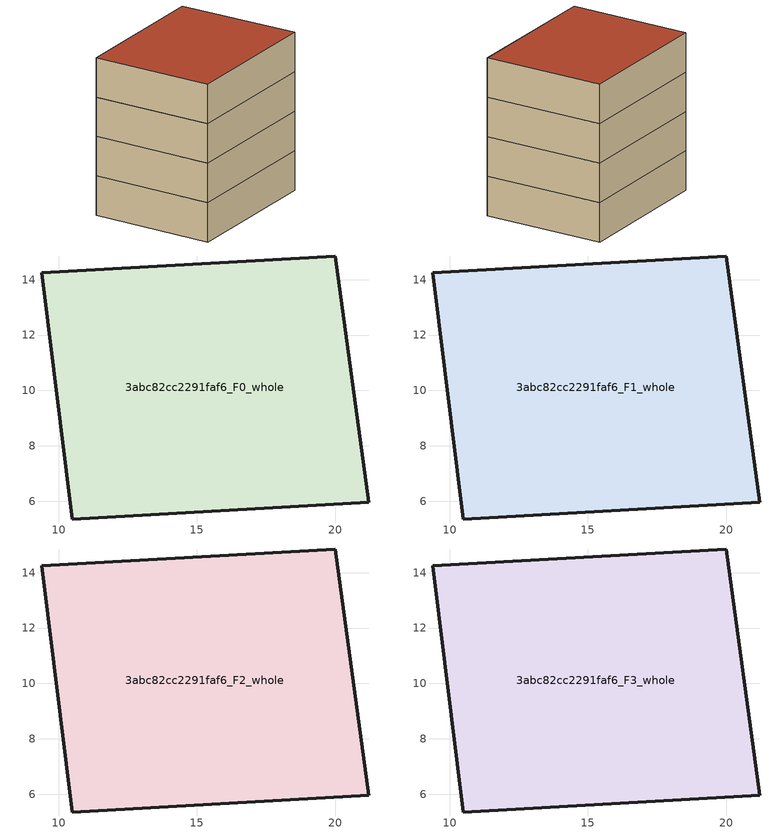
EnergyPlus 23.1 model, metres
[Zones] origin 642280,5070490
3abc82cc2291faf6_F0_whole
 floor ground (EU_floor_Construction): 20.01,14.86 21.2,5.95 10.5,5.35 9.4,14.26 z0
 wall outside (EU_wall_Construction): 21.2,5.95 20.01,14.86 9.4,14.26 10.5,5.35 21.2,5.95 z0:3
3abc82cc2291faf6_F1_whole
 floor to 3abc82cc2291faf6_F0_whole (EU_floor_Construction): 20.01,14.86 21.2,5.95 10.5,5.35 9.4,14.26 z3
 wall outside (EU_wall_Construction): 21.2,5.95 20.01,14.86 9.4,14.26 10.5,5.35 21.2,5.95 z3:6
3abc82cc2291faf6_F2_whole
 floor to 3abc82cc2291faf6_F1_whole (EU_floor_Construction): 20.01,14.86 21.2,5.95 10.5,5.35 9.4,14.26 z6
 wall outside (EU_wall_Construction): 21.2,5.95 20.01,14.86 9.4,14.26 10.5,5.35 21.2,5.95 z6:9
3abc82cc2291faf6_F3_whole
 floor to 3abc82cc2291faf6_F2_whole (EU_floor_Construction): 20.01,14.86 21.2,5.95 10.5,5.35 9.4,14.26 z9
 wall outside (EU_wall_Construction): 21.2,5.95 20.01,14.86 9.4,14.26 10.5,5.35 21.2,5.95 z9:12
 roof outside (EU_roof_Construction): 21.2,5.95 20.01,14.86 9.4,14.26 10.5,5.35 z12
[Building]
EU S2 Campaign: North Axis=0; Terrain=City; Solar Distribution=FullExterior
[Site:Location]
Lyon-Bron: Latitude=45.75; Longitude=5; Time Zone=1; Elevation=198
[SizingPeriod:WeatherFileDays]
AnnualSizingPeriod: Begin Month=1; Begin Day of Month=1; End Month=12; End Day of Month=31; Day of Week for Start Day=Monday; Use Weather File Daylight Saving Period=No; Use Weather File Rain and Snow Indicators=No
[MATERIAL]
EU_InternalMass_Material: Roughness=MediumRough; Thickness=0.1; Conductivity=1; Density=1800; Specific Heat=900; Thermal Absorptance=0.9; Solar Absorptance=0.7; Visible Absorptance=0.7
[MATERIAL:NOMASS] Roughness=MediumRough; Thermal Absorptance=0.9; Solar Absorptance=0.7; Visible Absorptance=0.7
Name | Thermal Resistance
EU_wall_NoMass | 2.42393
EU_roof_NoMass | 2.74286
EU_floor_NoMass | 2.27125
[CONSTRUCTION]
EU_wall_Construction: EU_wall_NoMass
EU_roof_Construction: EU_roof_NoMass
EU_floor_Construction: EU_floor_NoMass
EU_InternalMass_Construction: EU_InternalMass_Material
[ZONE] Type=1; Multiplier=1; Ceiling Height=autocalculate; Floor Area=autocalculate; Part of Total Floor Area=Yes
Name | Volume
3abc82cc2291faf6_F0_whole | 286.824
3abc82cc2291faf6_F1_whole; 3abc82cc2291faf6_F2_whole; 3abc82cc2291faf6_F3_whole | 286.823
[INTERNALMASS] Construction=EU_InternalMass_Construction; Surface Area=95.6078
Name | Zone or ZoneList
3abc82cc2291faf6_F0_whole_EU_InternalMass | 3abc82cc2291faf6_F0_whole
3abc82cc2291faf6_F1_whole_EU_InternalMass | 3abc82cc2291faf6_F1_whole
3abc82cc2291faf6_F2_whole_EU_InternalMass | 3abc82cc2291faf6_F2_whole
3abc82cc2291faf6_F3_whole_EU_InternalMass | 3abc82cc2291faf6_F3_whole
[OTHEREQUIPMENT] Fuel Type=Electricity; Design Level Calculation Method=Watts/Area; Power per Zone Floor Area=1; Fraction Latent=0; Fraction Radiant=0; Fraction Lost=0; Carbon Dioxide Generation Rate=0; EndUse Subcategory=EU_Step8_InternalGains
Name | Zone or ZoneList or Space or SpaceList | Schedule
EU_Step8_InternalGain_3abc82cc2291faf6_F0_whole_f000 | 3abc82cc2291faf6_F0_whole | EU_Step8_GainSchedule_3abc82cc2291faf6_F0_whole_f000
EU_Step8_InternalGain_3abc82cc2291faf6_F1_whole_f000 | 3abc82cc2291faf6_F1_whole | EU_Step8_GainSchedule_3abc82cc2291faf6_F1_whole_f000
EU_Step8_InternalGain_3abc82cc2291faf6_F2_whole_f000 | 3abc82cc2291faf6_F2_whole | EU_Step8_GainSchedule_3abc82cc2291faf6_F2_whole_f000
EU_Step8_InternalGain_3abc82cc2291faf6_F3_whole_f000 | 3abc82cc2291faf6_F3_whole | EU_Step8_GainSchedule_3abc82cc2291faf6_F3_whole_f000
[ZONEVENTILATION:DESIGNFLOWRATE] Schedule=EU_AlwaysOn; Design Flow Rate Calculation Method=AirChanges/Hour; Air Changes per Hour=0.575657; Ventilation Type=Natural; Fan Pressure Rise=0; Fan Total Efficiency=1; Constant Term Coefficient=1; Temperature Term Coefficient=0; Velocity Term Coefficient=0; Velocity Squared Term Coefficient=0; Minimum Indoor Temperature=-100; Maximum Indoor Temperature=100; Delta Temperature=-100; Minimum Outdoor Temperature=-100; Maximum Outdoor Temperature=100; Maximum Wind Speed=40
Name | Zone or ZoneList or Space or SpaceList
EU_ConstantAir_3abc82cc2291faf6_F0_whole | 3abc82cc2291faf6_F0_whole
EU_ConstantAir_3abc82cc2291faf6_F1_whole | 3abc82cc2291faf6_F1_whole
EU_ConstantAir_3abc82cc2291faf6_F2_whole | 3abc82cc2291faf6_F2_whole
EU_ConstantAir_3abc82cc2291faf6_F3_whole | 3abc82cc2291faf6_F3_whole
[HVACTEMPLATE:THERMOSTAT] Constant Heating Setpoint=20; Constant Cooling Setpoint=50
EU_HeatOnly_3abc82cc2291faf6_F0_whole; EU_HeatOnly_3abc82cc2291faf6_F1_whole; EU_HeatOnly_3abc82cc2291faf6_F2_whole; EU_HeatOnly_3abc82cc2291faf6_F3_whole
[HVACTEMPLATE:ZONE:IDEALLOADSAIRSYSTEM] System Availability Schedule=EU_AlwaysOn; Maximum Heating Supply Air Temperature=50; Minimum Cooling Supply Air Temperature=13; Maximum Heating Supply Air Humidity Ratio=0.0156; Minimum Cooling Supply Air Humidity Ratio=0.0077; Heating Limit=NoLimit; Cooling Limit=NoLimit; Heating Availability Schedule=EU_AlwaysOn; Cooling Availability Schedule=EU_CoolingOff; Dehumidification Control Type=ConstantSensibleHeatRatio; Cooling Sensible Heat Ratio=0.7; Dehumidification Setpoint=60; Humidification Control Type=None; Humidification Setpoint=30; Outdoor Air Method=None; Outdoor Air Flow Rate per Person=0.00944; Outdoor Air Flow Rate per Zone Floor Area=0; Outdoor Air Flow Rate per Zone=0; Demand Controlled Ventilation Type=None; Outdoor Air Economizer Type=NoEconomizer; Heat Recovery Type=None; Sensible Heat Recovery Effectiveness=0.7; Latent Heat Recovery Effectiveness=0.65
Name | Template Thermostat
3abc82cc2291faf6_F0_whole | EU_HeatOnly_3abc82cc2291faf6_F0_whole
3abc82cc2291faf6_F1_whole | EU_HeatOnly_3abc82cc2291faf6_F1_whole
3abc82cc2291faf6_F2_whole | EU_HeatOnly_3abc82cc2291faf6_F2_whole
3abc82cc2291faf6_F3_whole | EU_HeatOnly_3abc82cc2291faf6_F3_whole
[SIZING:ZONE] Zone Cooling Design Supply Air Temperature Input Method=SupplyAirTemperature; Zone Cooling Design Supply Air Temperature=13; Zone Heating Design Supply Air Temperature Input Method=SupplyAirTemperature; Zone Heating Design Supply Air Temperature=50; Zone Cooling Design Supply Air Humidity Ratio=0.008; Zone Heating Design Supply Air Humidity Ratio=0.008; Cooling Design Air Flow Method=DesignDay; Cooling Design Air Flow Rate=0; Cooling Minimum Air Flow per Zone Floor Area=0.000762; Cooling Minimum Air Flow=0; Cooling Minimum Air Flow Fraction=0.2; Heating Design Air Flow Method=DesignDay; Heating Design Air Flow Rate=0; Heating Maximum Air Flow per Zone Floor Area=0.002032; Heating Maximum Air Flow=0.141576; Heating Maximum Air Flow Fraction=0.3; Account for Dedicated Outdoor Air System=No; Dedicated Outdoor Air System Control Strategy=NeutralSupplyAir; Dedicated Outdoor Air Low Setpoint Temperature for Design=autosize; Dedicated Outdoor Air High Setpoint Temperature for Design=autosize; Zone Load Sizing Method=Sensible Load Only No Latent Load; Zone Latent Cooling Design Supply Air Humidity Ratio Input Method=HumidityRatioDifference; Zone Cooling Design Supply Air Humidity Ratio Difference=0.005; Zone Latent Heating Design Supply Air Humidity Ratio Input Method=HumidityRatioDifference; Zone Humidification Design Supply Air Humidity Ratio Difference=0.005
3abc82cc2291faf6_F0_whole; 3abc82cc2291faf6_F1_whole; 3abc82cc2291faf6_F2_whole; 3abc82cc2291faf6_F3_whole
[SCHEDULE:CONSTANT]
Name | Hourly Value
EU_AlwaysOn | 1
EU_CoolingOff | 0
[SCHEDULE:FILE] Column Number=1; Rows to Skip at Top=0; Number of Hours of Data=8760; Column Separator=Comma; Interpolate to Timestep=No; Minutes per Item=60; Adjust Schedule for Daylight Savings=Yes
Name | File
EU_Step8_GainSchedule_3abc82cc2291faf6_F0_whole_f000 | C:\Users\o_iseri\Desktop\OpenUBEM\openubem\outputs\eu_evidence\EU-11\FR-LYO-HAUTCOEURPENTES\idfs\3abc82cc2291faf6\3abc82cc2291faf6_F0_whole_f000_gain.csv
EU_Step8_GainSchedule_3abc82cc2291faf6_F1_whole_f000 | C:\Users\o_iseri\Desktop\OpenUBEM\openubem\outputs\eu_evidence\EU-11\FR-LYO-HAUTCOEURPENTES\idfs\3abc82cc2291faf6\3abc82cc2291faf6_F1_whole_f000_gain.csv
EU_Step8_GainSchedule_3abc82cc2291faf6_F2_whole_f000 | C:\Users\o_iseri\Desktop\OpenUBEM\openubem\outputs\eu_evidence\EU-11\FR-LYO-HAUTCOEURPENTES\idfs\3abc82cc2291faf6\3abc82cc2291faf6_F2_whole_f000_gain.csv
EU_Step8_GainSchedule_3abc82cc2291faf6_F3_whole_f000 | C:\Users\o_iseri\Desktop\OpenUBEM\openubem\outputs\eu_evidence\EU-11\FR-LYO-HAUTCOEURPENTES\idfs\3abc82cc2291faf6\3abc82cc2291faf6_F3_whole_f000_gain.csv
